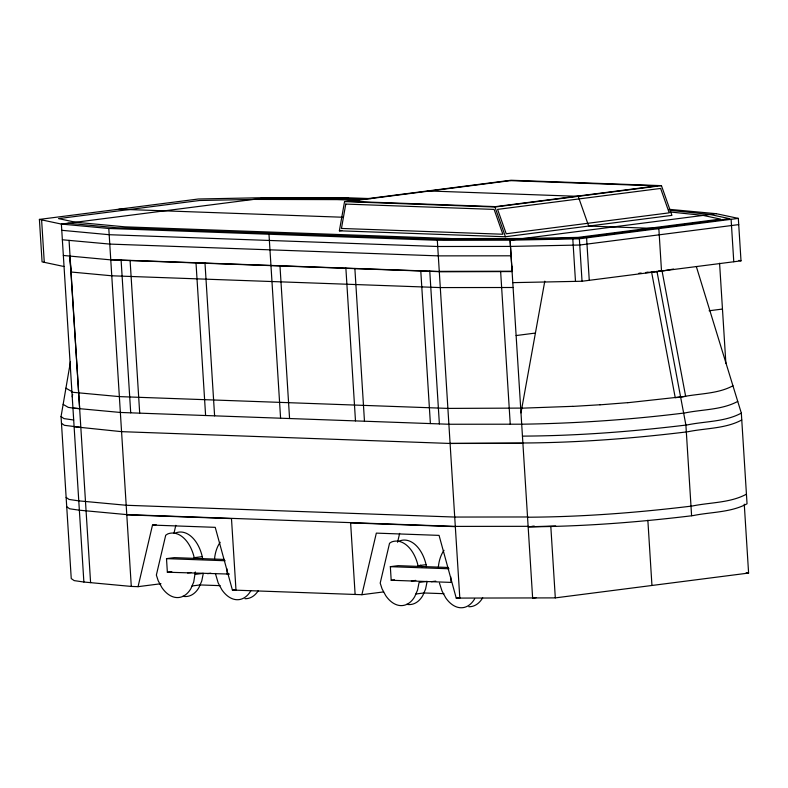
<?xml version="1.0" encoding="UTF-8"?>
<svg xmlns="http://www.w3.org/2000/svg" width="788" height="788" viewBox="0 0 788 788"><rect width="100%" height="100%" fill="white"/><g stroke="black" fill="none" stroke-linecap="round" stroke-linejoin="round"><path stroke-width="1.18" d="M194.321 558.357L194.222 557.677A32.426 20.34 82.7 0 0 167.686 533.959L165.707 535.239L156.359 575.063L158.221 580.805L161.895 587.602A32.426 20.34 82.7 0 0 190.873 588.646L193.71 582.076L195.316 571.94M214.572 559.076L214.582 558.406A32.426 20.34 82.7 0 1 220.177 542.282M438.404 567.114L438.414 566.444A32.426 20.34 82.7 0 1 444.008 550.32M160.959 583.731L138.058 586.666L131.291 586.43L83.873 582.027L74.17 580.608L71.245 578.569L61.05 416.566L70.477 361.623M339.382 230.795L344.543 201.62L511.048 180.245L661.447 185.643L671.928 215.38L505.433 236.755L339.382 230.795L341.795 230.49M72.24 396.768L72.663 394.394M520.986 412.873L544.794 281.168M138.058 586.666L152.498 525.084L156.113 524.621M174 533.092L175.822 525.32M152.498 525.084L215.232 527.339L232.401 590.054L361.889 594.704L376.329 533.121L439.064 535.377L456.232 598.092L555.313 597.885L748.6 573.063L744.266 504.182M397.576 542.242L399.654 533.358M732.948 385.775C717.671 394.059 699.045 393.429 682.3 396.856L675.237 397.713L651.548 271.811M737.745 401.407C721.936 409.987 702.64 409.327 685.304 412.873L682.221 413.267C628.962 419.797 575.348 423.442 521.695 424.2L448.874 424.249L120.347 412.459L72.929 408.056L68.231 407.366L63.148 404.362M696.306 266.462L741.331 413.099C725.118 421.895 705.339 421.216 687.56 424.86L684.486 425.254C630.715 431.716 576.609 435.843 522.444 436.119M741.764 419.965C725.551 428.761 705.772 428.081 687.993 431.726L684.91 432.119C631.149 438.591 577.043 442.718 522.877 442.994M746.433 494.184C730.22 502.98 710.441 502.311 692.662 505.945L689.589 506.339C635.817 512.811 581.711 516.938 527.546 517.214M663.053 270.845L673.464 269.063M658.64 270.954L660.866 270.629M741.331 413.099L747.044 503.798C730.831 512.594 711.042 511.914 693.263 515.559L690.19 515.953C636.428 522.424 582.322 526.532 528.147 526.837L555.658 525.951M64.045 266.531L42.069 261.862L39.4 219.409L198.369 199L267.615 197.601L347.055 197.758L371.118 198.615M344.543 201.62L494.953 207.017L661.447 185.643M39.4 219.409L61.375 224.078L108.793 228.481L437.32 240.271L510.053 240.192L716.42 213.706L669.042 209.312M110.734 259.685L439.28 271.476L512.082 271.407L510.053 240.192L579.367 238.794L738.326 218.384L741.006 260.838L582.036 281.247L512.791 282.646M738.72 224.61L579.751 245.019L510.506 246.417L437.714 246.496L109.187 234.706L61.769 230.303M516.12 335.55L535.407 333.068M709.092 310.767L722.36 309.063M229.446 574.078L167.361 572.216L166.504 558.633L174.286 557.638L224.353 559.431M194.222 557.677L202.26 556.643L202.605 559.037M167.361 572.216L171.804 571.645M531.792 526.354L534.215 526.049M187.544 572.935L190.873 572.512M195.266 574.373L203.304 573.339L201.748 581.042L198.911 587.612A32.426 20.34 82.7 0 1 182.865 596.28M207.5 573.654L210.839 573.231M192.036 585.967L200.063 584.932L220.128 585.651M450.697 576.737L451.051 582.401L391.193 580.254L390.336 566.67L398.117 565.666L448.185 567.468M406.697 604.317A32.426 20.34 82.7 0 0 422.742 595.649L425.579 589.079L427.135 581.377L419.098 582.411L417.541 590.114L414.705 596.674A32.426 20.34 82.7 0 1 385.726 595.639L382.052 588.843L380.2 583.1L389.538 543.267L391.518 541.996A32.426 20.34 82.7 0 1 418.054 565.705L426.091 564.681L426.436 567.074M232.401 590.054L234.814 589.749M391.193 580.254L394.522 579.82M411.375 580.973L415.818 580.401M431.331 581.692L435.774 581.12M361.889 594.704L383.589 591.916M415.867 594.004L423.905 592.97L443.959 593.689M456.232 598.092L459.857 597.629M536.273 597.668L532.639 598.131L510.122 240.192M638.901 273.278L641.205 273.012M645.796 272.481L648.1 272.215M652.533 271.693L654.493 271.466M645.49 272.697L659.98 271.239M627.76 402.717L685.659 396.374L661.969 270.471M599.973 404.835L627.76 402.648M572.866 406.401L599.973 404.766M572.866 406.332L522.375 408.164M516.337 239.394L578.234 238.143L729.777 218.69L710.136 214.513M522.395 408.095L447.87 408.401L119.343 396.61L71.925 392.207M74.22 426.741L121.549 431.657L450.076 443.457L521.814 443.004M512.092 271.584L439.271 271.663L110.744 259.873M513.096 287.502L440.275 287.581L111.748 275.79L70.9 271.998L69.896 256.08L79.677 408.676M450.076 443.457L522.897 443.378M516.219 239.404L443.378 239.483L116.388 227.742L67.896 223.24M511.038 255.804L438.305 255.873L109.768 244.083L62.36 239.769M439.28 271.476L512.013 271.407M347.932 197.788L267.615 197.601L61.375 224.078L83.873 582.027M261.094 198.438L343.194 198.625L365.327 199.423M427.795 190.932L578.205 196.33L588.685 226.067L658.847 228.589L661.516 271.042M359.259 200.408L337.146 199.62L253.401 199.423L199.413 200.516L58.519 218.611L75.628 222.246L125.046 226.846L451.849 238.577L523.252 238.498L578.047 237.385L720.498 219.103L703.132 215.41M118.88 209.204L342.731 217.242M527.812 516.977L454.706 517.056L126.178 505.266L78.761 500.863L69.068 499.444L66.133 497.405M528.344 526.325L455.297 526.394L126.769 514.603L79.352 510.2L69.649 508.782L66.724 506.743M126.789 514.85L231.485 518.602L235.986 590.182M455.316 526.64L350.621 522.887L355.122 594.457M166.504 558.633L225.141 560.741M390.336 566.67L448.973 568.769M72.929 408.056L79.519 408.657M63.326 255.47L110.763 259.873M80.819 427.352L64.399 425.313L61.474 423.274M670.184 210.366L710.254 214.494M669.899 211.962L703.221 215.4M73.698 420.014L63.976 418.605L61.05 416.566M746.197 572.709L748.6 573.063M716.361 213.715L738.326 218.384M738.927 260.395L741.006 260.838M71.816 391.547L65.926 388.169M494.953 207.017L505.433 236.755M439.468 583.14L442.009 590.99L445.683 597.787A32.426 20.34 82.7 0 0 474.662 598.831M656.926 271.151L685.895 425.047L691.598 515.756M418.054 565.705L418.152 566.385M215.4 573.477L218.178 582.953L221.852 589.749A32.426 20.34 82.7 0 0 250.83 590.793M731.106 219.31L733.776 261.764M719.582 263.202L725.886 363.455M647.854 520.208L651.952 585.474M586.587 237.868L589.266 280.321M579.367 238.794L582.036 281.247M572.807 238.922L575.486 281.385M550.822 526.571L555.313 597.885M512.082 266.374L512.23 268.816M500.626 271.417L510.24 424.18M437.32 240.271L459.818 598.22M429.765 271.141L439.379 423.905M420.772 270.816L430.386 423.58M354.866 268.452L364.47 421.216M345.873 268.127L355.486 420.9M279.967 265.763L289.57 418.526M268.984 234.233L280.587 418.211M226.865 568.7L227.22 574.363M204.988 263.074L214.602 415.837M195.995 262.749L205.609 415.512M130.089 260.385L139.693 413.148M121.096 260.06L130.709 412.823M108.793 228.481L131.291 586.43M69.058 240.389L90.59 582.647M41.606 219.872L44.276 262.335M422.151 567.035A32.426 20.34 82.7 0 1 420.654 565.173M175.724 532.934A32.426 20.34 82.7 0 1 202.26 556.643M258.287 590.705A32.426 20.34 82.7 0 1 244.969 598.693M399.555 540.972A32.426 20.34 82.7 0 1 426.091 564.681M482.699 597.796A32.426 20.34 82.7 0 1 468.801 606.721M345.765 204.082L341.45 228.451L502.872 234.243L494.115 209.411L345.765 204.082M510.388 180.639L348.936 201.364L495.622 206.623L657.074 185.899L510.388 180.639M660.639 188.44L497.583 209.381L506.221 233.77L669.199 212.849L660.639 188.44"/></g></svg>
